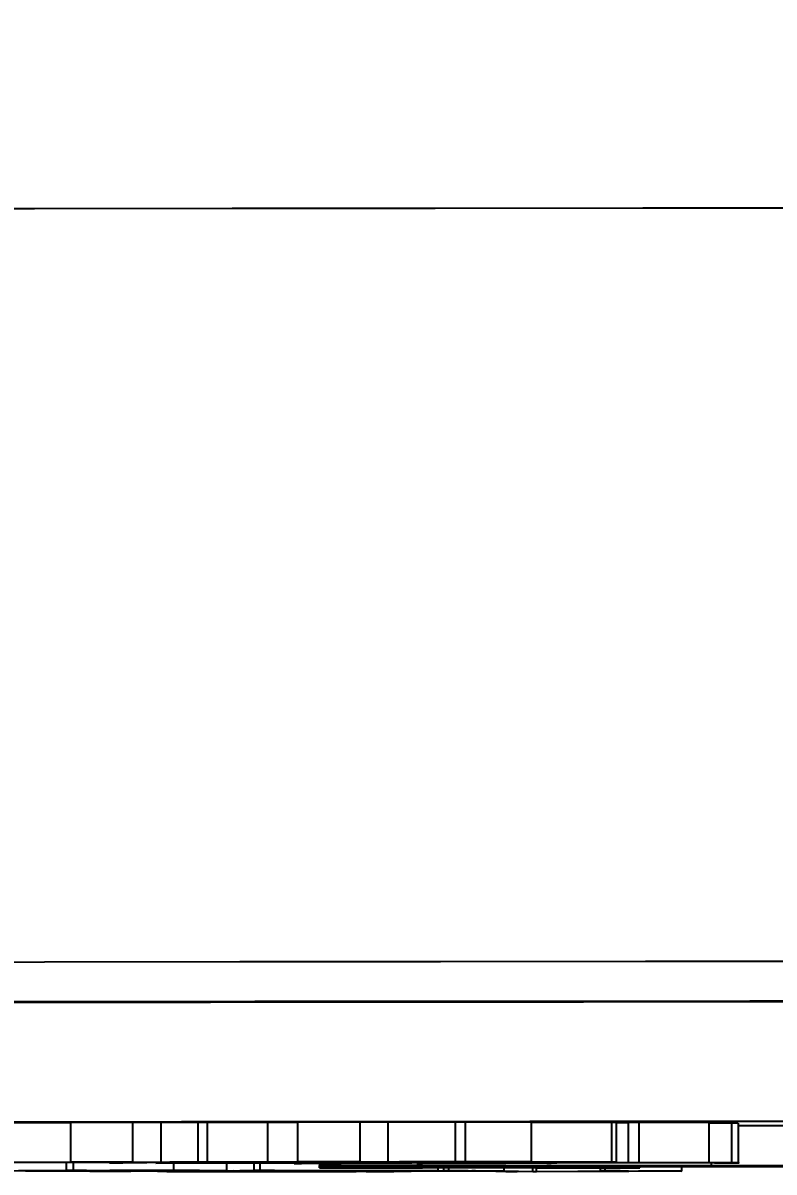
# Model space of a CAD drawing. Header units: millimetres. Extents: x 2278 to 4715, y 679 to 2402.
# Drawn here: x 3306.76 to 3325.69, y 908.79 to 937.77 of the extents above; entities that cross this region are included whole.
import ezdxf

# ---------------------------------------------------------------- set-up
doc = ezdxf.new("R2010")
doc.units = ezdxf.units.MM
doc.layers.add('AM_5', color=3, linetype='Continuous', lineweight=25)
doc.styles.add('SLDTEXTSTYLE1', font='txt.shx', dxfattribs={"width": 0.7, "bigfont": 'gbcbig.shx'})
doc.dimstyles.new('SLDDIMSTYLE12$0', dxfattribs={"dimtxt": 12, "dimasz": 10, "dimexe": 0, "dimexo": 0.0625, "dimgap": 0.875, "dimtad": 1, "dimdec": 1, "dimlfac": 1.8, "dimrnd": 1e-09, "dimzin": 12, "dimdsep": 46, "dimtxsty": 'SLDTEXTSTYLE1', "dimcen": 0.09, "dimdle": 8.16, "dimclrd": 3, "dimclre": 3, "dimadec": 0, "dimazin": 3, "dimtfac": 1, "dimtdec": 1, "dimtofl": 0, "dimtmove": 0, "dimatfit": 3, "dimfxl": 0, "dimfrac": 2, "dimtolj": 1, "dimlwd": 5, "dimlwe": 5, "dimarcsym": 0})

# ---------------------------------------------------------------- blocks, each defined once
blk = doc.blocks.new('*D74')
at = {"layer": 'AM_5', "color": 3, "lineweight": 5, "transparency": 16777216}
blk.add_line((3341.795, 1150.405), (3153.802, 1150.405), dxfattribs=at)
at = {"layer": 'AM_5', "color": 3, "linetype": 'Continuous', "lineweight": 5, "transparency": 16777216}
for p, q in [((3153.802, 1140.405), (3153.802, 918.793)), ((3296.05, 908.793), (3153.802, 908.793))]:
    blk.add_line(p, q, dxfattribs=at)
at = {"layer": 'AM_5', "color": 3, "transparency": 16777216}
for points in [[(3152.135, 1140.405), (3155.468, 1140.405), (3153.802, 1150.405)], [(3152.135, 918.793), (3155.468, 918.793), (3153.802, 908.793)]]:
    blk.add_solid(points, dxfattribs=at)
at = {"layer": 'Defpoints', "color": 0, "transparency": 16777216}
for p in [(3341.858, 1150.405), (3153.802, 908.793), (3296.112, 908.793)]:
    blk.add_point(p, dxfattribs=at)
at = {"layer": 'AM_5', "color": 0, "transparency": 16777216, "insert": (3146.927, 976.075), "char_height": 12, "attachment_point": 5, "rotation": 90, "style": 'SLDTEXTSTYLE1'}
blk.add_mtext('\\A1;245', dxfattribs=at)

msp = doc.modelspace()

# ---------------------------------------------------------------- linework, layer by layer
at = {"color": 7, "linetype": 'Continuous', "lineweight": 25}
for p, q in [((3307.963, 910.035), (3306.384, 910.033)), ((3309.525, 910.043), (3307.963, 910.042)), ((3307.963, 909.042), (3307.963, 910.042)), ((3309.525, 909.043), (3309.525, 910.043)), ((3310.239, 910.039), (3309.525, 910.041)), ((3311.174, 910.04), (3310.239, 910.039)), ((3310.239, 909.039), (3310.239, 910.039)), ((3311.405, 910.042), (3311.174, 910.04)), ((3311.174, 909.04), (3311.174, 910.04)), ((3312.928, 910.041), (3311.405, 910.042)), ((3311.405, 909.042), (3311.405, 910.042)), ((3313.688, 910.043), (3312.928, 910.042)), ((3312.928, 909.042), (3312.928, 910.042)), ((3315.253, 910.051), (3313.688, 910.05)), ((3313.688, 909.05), (3313.688, 910.05)), ((3315.253, 909.051), (3315.253, 910.051)), ((3315.967, 910.046), (3315.253, 910.049)), ((3317.659, 910.049), (3315.967, 910.046)), ((3315.967, 909.046), (3315.967, 910.046)), ((3317.914, 910.051), (3317.659, 910.049)), ((3317.659, 909.049), (3317.659, 910.049)), ((3319.578, 910.05), (3317.914, 910.051)), ((3317.914, 909.051), (3317.914, 910.051)), ((3319.578, 909.05), (3319.578, 910.05)), ((3321.717, 910.044), (3321.604, 910.045)), ((3321.604, 909.045), (3321.604, 910.045)), ((3321.717, 909.044), (3321.717, 910.044)), ((3322.023, 910.035), (3321.717, 910.035)), ((3322.293, 910.038), (3322.023, 910.035)), ((3322.023, 909.035), (3322.023, 910.035)), ((3324.057, 910.037), (3322.293, 910.038)), ((3322.293, 909.038), (3322.293, 910.038)), ((3324.057, 909.037), (3324.057, 910.037)), ((3324.628, 909.028), (3324.628, 910.028)), ((3324.792, 909.027), (3324.792, 910.027)), ((3303.984, 908.82), (3308.259, 908.833)), ((3306.384, 909.033), (3309.479, 909.038)), ((3307.244, 909.033), (3306.384, 909.033)), ((3307.97, 908.823), (3306.642, 908.825)), ((3308.944, 908.832), (3306.822, 908.826)), ((3306.822, 908.826), (3307.893, 908.824)), ((3307.854, 908.835), (3307.854, 909.034)), ((3308.11, 908.834), (3307.854, 908.835)), ((3307.854, 908.835), (3308.033, 908.835)), ((3307.893, 908.824), (3307.893, 908.829)), ((3307.963, 909.042), (3309.525, 909.043)), ((3308.033, 908.835), (3308.033, 909.034)), ((3308.033, 908.835), (3310.563, 908.832)), ((3308.442, 908.812), (3308.442, 908.831)), ((3313.109, 908.806), (3308.442, 908.812)), ((3308.442, 908.812), (3308.59, 908.812)), ((3309.235, 909.036), (3308.533, 909.035)), ((3308.59, 908.812), (3308.59, 908.831)), ((3308.59, 908.812), (3308.865, 908.812)), ((3308.934, 909.024), (3308.934, 909.036)), ((3308.934, 909.024), (3309.275, 909.028)), ((3309.142, 909.024), (3308.934, 909.024)), ((3309.525, 909.043), (3309.378, 909.041)), ((3309.378, 909.041), (3310.239, 909.039)), ((3309.476, 908.812), (3313.028, 908.826)), ((3310.168, 908.831), (3309.569, 908.832)), ((3310.103, 909.019), (3322.023, 909.035)), ((3310.961, 909.018), (3310.103, 909.019)), ((3312.071, 908.819), (3310.208, 908.812)), ((3310.226, 909.035), (3310.216, 909.035)), ((3310.239, 909.039), (3311.174, 909.04)), ((3310.42, 908.81), (3310.42, 908.812)), ((3310.42, 908.81), (3311.61, 908.809)), ((3312.974, 909.041), (3310.462, 909.038)), ((3310.462, 909.038), (3310.873, 909.036)), ((3310.563, 908.832), (3310.563, 909.018)), ((3310.717, 908.825), (3311.16, 908.827)), ((3310.873, 909.036), (3310.873, 909.038)), ((3311.174, 909.04), (3311.405, 909.042)), ((3311.369, 909.025), (3319.141, 909.036)), ((3312.232, 909.025), (3311.369, 909.025)), ((3311.405, 909.042), (3312.974, 909.041)), ((3311.61, 908.809), (3311.61, 908.817)), ((3311.894, 908.827), (3311.894, 909.02)), ((3313.396, 908.817), (3312.071, 908.819)), ((3313.76, 908.826), (3312.221, 908.82)), ((3312.221, 908.82), (3313.546, 908.818)), ((3316.927, 909.027), (3312.253, 909.021)), ((3312.99, 909.03), (3312.299, 909.028)), ((3312.585, 908.828), (3312.585, 909.021)), ((3312.585, 908.828), (3312.735, 908.829)), ((3312.814, 908.828), (3312.585, 908.828)), ((3312.735, 908.829), (3312.735, 909.021)), ((3312.735, 908.829), (3317.22, 908.823)), ((3312.928, 909.042), (3315.206, 909.045)), ((3313.789, 909.042), (3312.928, 909.042)), ((3312.974, 909.041), (3312.974, 909.042)), ((3313.028, 908.826), (3313.092, 908.827)), ((3314.579, 908.81), (3313.109, 908.806)), ((3321.06, 909.037), (3313.524, 909.027)), ((3313.546, 908.818), (3313.546, 908.825)), ((3313.593, 909.011), (3313.593, 909.022)), ((3313.801, 909.011), (3313.593, 909.011)), ((3313.87, 908.813), (3313.597, 908.814)), ((3313.597, 908.814), (3313.697, 908.814)), ((3313.663, 909.036), (3313.663, 909.042)), ((3313.688, 909.05), (3315.253, 909.051)), ((3315.336, 908.819), (3313.87, 908.813)), ((3314.063, 908.805), (3314.063, 908.809)), ((3314.063, 908.805), (3314.18, 908.806)), ((3315.989, 908.804), (3314.063, 908.805)), ((3314.18, 908.806), (3314.18, 908.809)), ((3314.18, 908.806), (3314.566, 908.806)), ((3314.229, 909.023), (3314.229, 908.96)), ((3314.229, 908.957), (3314.229, 908.96)), ((3314.229, 908.96), (3324.118, 908.96)), ((3315.27, 908.957), (3314.229, 908.957)), ((3314.229, 908.898), (3314.229, 908.957)), ((3314.229, 908.896), (3314.229, 908.898)), ((3314.229, 908.898), (3315.27, 908.898)), ((3322.307, 908.896), (3314.229, 908.896)), ((3315.65, 908.824), (3314.369, 908.826)), ((3314.4, 908.81), (3314.4, 908.816)), ((3314.4, 908.81), (3314.579, 908.81)), ((3314.566, 908.806), (3314.566, 908.81)), ((3314.579, 908.81), (3314.579, 908.816)), ((3314.646, 909.032), (3314.646, 909.047)), ((3314.872, 909.032), (3314.646, 909.032)), ((3314.908, 909.023), (3314.908, 909.024)), ((3314.908, 909.023), (3316.56, 909.022)), ((3314.912, 908.819), (3314.912, 908.825)), ((3314.912, 908.819), (3315.063, 908.82)), ((3315.063, 908.82), (3315.063, 908.825)), ((3315.063, 908.82), (3315.336, 908.819)), ((3315.253, 909.051), (3315.07, 909.049)), ((3315.07, 909.049), (3315.967, 909.046)), ((3315.174, 909.041), (3315.078, 909.044)), ((3315.155, 908.806), (3317.937, 908.821)), ((3315.155, 908.806), (3315.155, 908.819)), ((3315.27, 908.898), (3315.27, 908.957)), ((3315.336, 908.819), (3315.336, 908.825)), ((3318.07, 908.82), (3315.444, 908.806)), ((3315.721, 908.805), (3315.721, 908.807)), ((3315.721, 908.805), (3316.107, 908.804)), ((3315.967, 909.046), (3317.659, 909.049)), ((3316.107, 908.804), (3315.989, 908.804)), ((3316.56, 909.022), (3316.051, 909.021)), ((3316.107, 908.804), (3316.107, 908.809)), ((3319.578, 909.05), (3316.247, 909.046)), ((3316.56, 909.022), (3316.56, 909.026)), ((3316.877, 908.819), (3316.598, 908.82)), ((3316.688, 909.017), (3316.688, 909.027)), ((3316.837, 909.017), (3316.688, 909.017)), ((3316.83, 908.901), (3316.83, 908.954)), ((3317.22, 908.823), (3316.877, 908.819)), ((3318.869, 909.02), (3316.927, 909.027)), ((3317.22, 908.823), (3317.22, 908.896)), ((3317.37, 908.822), (3317.37, 908.896)), ((3317.37, 908.822), (3317.488, 908.823)), ((3317.659, 908.822), (3317.37, 908.822)), ((3317.488, 908.896), (3317.488, 908.823)), ((3317.488, 908.823), (3318.884, 908.822)), ((3317.659, 909.049), (3317.914, 909.051)), ((3324.057, 909.037), (3317.747, 909.028)), ((3317.747, 909.028), (3319.727, 909.021)), ((3317.914, 909.051), (3319.578, 909.05)), ((3317.937, 908.821), (3317.981, 908.821)), ((3318.638, 909.038), (3317.988, 909.036)), ((3318.166, 908.82), (3318.07, 908.82)), ((3318.927, 908.801), (3318.166, 908.82)), ((3318.884, 908.822), (3318.884, 908.896)), ((3318.884, 908.822), (3319.609, 908.805)), ((3319.216, 908.801), (3318.927, 908.801)), ((3319.141, 909.036), (3319.396, 909.038)), ((3322.271, 908.817), (3319.216, 908.801)), ((3319.396, 909.038), (3321.06, 909.037)), ((3319.596, 909.028), (3319.596, 909.031)), ((3319.686, 909.028), (3319.596, 909.028)), ((3319.609, 908.805), (3319.609, 908.896)), ((3319.609, 908.805), (3319.705, 908.805)), ((3319.705, 908.805), (3319.705, 908.896)), ((3319.705, 908.805), (3321.982, 908.817)), ((3319.707, 908.93), (3319.707, 908.954)), ((3323.514, 908.93), (3319.707, 908.93)), ((3323.669, 908.927), (3319.707, 908.927)), ((3319.707, 908.927), (3319.707, 908.901)), ((3319.727, 909.021), (3319.727, 909.031)), ((3320.072, 909.019), (3320.072, 909.031)), ((3321.267, 908.957), (3323.168, 908.957)), ((3321.267, 908.898), (3321.267, 908.927)), ((3321.267, 908.898), (3322.307, 908.898)), ((3321.319, 908.819), (3321.319, 908.896)), ((3321.319, 908.819), (3321.437, 908.82)), ((3321.705, 908.819), (3321.319, 908.819)), ((3321.437, 908.82), (3321.437, 908.896)), ((3321.437, 908.82), (3323.363, 908.818)), ((3321.604, 909.045), (3321.717, 909.044)), ((3321.982, 908.817), (3322.027, 908.818)), ((3322.023, 909.035), (3322.293, 909.038)), ((3322.293, 909.038), (3324.057, 909.037)), ((3322.307, 908.898), (3322.307, 908.927)), ((3322.307, 908.898), (3322.307, 908.896)), ((3323.246, 908.817), (3322.86, 908.818)), ((3323.363, 908.818), (3323.246, 908.817)), ((3323.363, 908.818), (3323.363, 908.927)), ((3329.236, 908.896), (3323.669, 908.927)), ((3324.118, 908.96), (3324.118, 909.026))]:
    msp.add_line(p, q, dxfattribs=at)
at = {"color": 7, "linetype": 'Continuous', "lineweight": 25, "flags": 128}
for points in [[(3327.709, 933.101), (3322.384, 933.098), (3317.149, 933.095), (3312.03, 933.091), (3307.05, 933.086), (3302.233, 933.081), (3297.6, 933.075), (3293.173, 933.068), (3288.973, 933.061), (3285.019, 933.053), (3281.33, 933.044), (3277.922, 933.035), (3274.812, 933.025), (3272.014, 933.015), (3269.54, 933.005), (3267.403, 932.994), (3265.612, 932.983)], [(3327.709, 914.101), (3322.45, 914.098), (3317.279, 914.095), (3312.221, 914.091), (3307.297, 914.087), (3302.53, 914.081), (3297.942, 914.075), (3293.553, 914.069), (3289.384, 914.061), (3285.453, 914.054), (3281.778, 914.045), (3278.376, 914.036), (3275.261, 914.027), (3272.449, 914.017), (3269.951, 914.007), (3267.78, 913.996), (3265.944, 913.985), (3264.453, 913.974), (3263.312, 913.963)], [(3350.833, 913.084), (3345.806, 913.085), (3340.76, 913.085), (3335.72, 913.085), (3330.712, 913.084), (3325.76, 913.081), (3320.889, 913.079), (3316.124, 913.075), (3311.487, 913.071), (3307.003, 913.066), (3302.693, 913.06), (3298.579, 913.054), (3294.681, 913.047), (3291.019, 913.04), (3287.612, 913.032), (3284.475, 913.023), (3281.625, 913.014), (3279.076, 913.005), (3276.841, 912.995), (3274.93, 912.985)]]:
    msp.add_lwpolyline(points, dxfattribs=at)
at = {"color": 7, "linetype": 'Continuous', "lineweight": 25}
for points, knots in [([(3327.888, 913.099), (3325.392, 913.098), (3320.355, 913.095), (3312.978, 913.09), (3305.736, 913.083), (3298.757, 913.074), (3292.154, 913.064), (3286.06, 913.052), (3280.568, 913.039), (3275.756, 913.025), (3271.693, 913.01), (3268.424, 912.995), (3265.885, 912.979), (3264.823, 912.968), (3264.296, 912.963)], [0, 0, 0, 0, 0.079959, 0.161371, 0.244142, 0.328893, 0.414217, 0.5, 0.585778, 0.671102, 0.755858, 0.838624, 0.920039, 1, 1, 1, 1]), ([(3273.576, 909.935), (3273.624, 909.939), (3273.73, 909.947), (3274.6, 909.96), (3276.081, 909.973), (3278.256, 909.987), (3281.087, 910), (3284.601, 910.013), (3288.755, 910.025), (3293.498, 910.036), (3298.76, 910.046), (3304.452, 910.055), (3310.474, 910.063), (3316.697, 910.069), (3323.063, 910.074), (3329.415, 910.077), (3335.754, 910.079), (3342.022, 910.079), (3348.289, 910.079), (3354.628, 910.077), (3360.98, 910.074), (3367.346, 910.069), (3373.569, 910.063), (3379.592, 910.055), (3385.284, 910.046), (3390.545, 910.036), (3395.288, 910.025), (3399.442, 910.013), (3402.956, 910), (3405.787, 909.987), (3407.962, 909.973), (3409.443, 909.96), (3410.315, 909.947), (3410.421, 909.939), (3410.469, 909.935)], [0, 0, 0, 0, 0.023828, 0.053273, 0.084485, 0.115699, 0.147957, 0.180726, 0.213842, 0.247136, 0.28043, 0.313546, 0.346314, 0.378573, 0.409785, 0.440999, 0.470442, 0.499888, 0.529332, 0.558778, 0.58999, 0.621203, 0.653462, 0.68623, 0.719347, 0.752641, 0.785934, 0.819051, 0.851819, 0.884078, 0.915289, 0.946503, 0.975948, 1, 1, 1, 1]), ([(3321.604, 910.045), (3320.935, 910.044), (3320.257, 910.044), (3319.587, 910.044), (3319.578, 910.044)], [0, 0, 0, 0, 0.986687, 1, 1, 1, 1]), ([(3324.628, 910.028), (3324.516, 910.028), (3324.357, 910.028), (3324.126, 910.028), (3324.057, 910.029)], [0, 0, 0, 0, 0.700719, 1, 1, 1, 1]), ([(3324.79, 910.027), (3324.778, 910.027), (3324.751, 910.027), (3324.671, 910.027), (3324.628, 910.028)], [0, 0, 0, 0, 0.457866, 1, 1, 1, 1]), ([(3326.088, 909.96), (3325.981, 909.96), (3325.561, 909.96), (3325.12, 909.96), (3324.792, 909.96)], [0, 0, 0, 0, 0.254888, 1, 1, 1, 1]), ([(3308.533, 909.035), (3308.395, 909.035), (3308.118, 909.035), (3307.678, 909.034), (3307.403, 909.033), (3307.244, 909.033)], [0, 0, 0, 0, 0.297582, 0.595326, 1, 1, 1, 1]), ([(3307.893, 908.824), (3308.153, 908.824), (3308.593, 908.823), (3309.26, 908.823), (3309.808, 908.823), (3310.304, 908.824), (3310.57, 908.825), (3310.717, 908.825)], [0, 0, 0, 0, 0.269335, 0.456647, 0.599702, 0.778351, 1, 1, 1, 1]), ([(3309.479, 909.038), (3309.297, 909.038), (3308.961, 909.039), (3308.454, 909.041), (3308.127, 909.042), (3307.963, 909.042)], [0, 0, 0, 0, 0.369183, 0.684555, 1, 1, 1, 1]), ([(3311.478, 908.824), (3311.262, 908.824), (3310.9, 908.823), (3310.161, 908.822), (3309.437, 908.822), (3308.67, 908.822), (3308.206, 908.823), (3307.97, 908.823)], [0, 0, 0, 0, 0.253557, 0.424716, 0.595645, 0.794239, 1, 1, 1, 1]), ([(3308.259, 908.833), (3308.29, 908.833), (3308.339, 908.833), (3308.362, 908.834), (3308.341, 908.834), (3308.257, 908.834), (3308.167, 908.834), (3308.11, 908.834)], [0, 0, 0, 0, 0.242147, 0.388856, 0.536837, 0.710317, 1, 1, 1, 1]), ([(3308.865, 908.812), (3308.942, 908.812), (3309.052, 908.812), (3309.213, 908.812), (3309.322, 908.812), (3309.412, 908.812), (3309.455, 908.812), (3309.476, 908.812)], [0, 0, 0, 0, 0.350066, 0.499422, 0.650662, 0.830252, 1, 1, 1, 1]), ([(3309.569, 908.832), (3309.499, 908.832), (3309.391, 908.833), (3309.222, 908.833), (3309.098, 908.832), (3309.008, 908.832), (3308.964, 908.832), (3308.944, 908.832)], [0, 0, 0, 0, 0.336259, 0.518412, 0.701425, 0.865829, 1, 1, 1, 1]), ([(3310.116, 909.031), (3310.021, 909.03), (3309.831, 909.027), (3309.374, 909.025), (3309.142, 909.024)], [0, 0, 0, 0, 0.493905, 1, 1, 1, 1]), ([(3309.36, 909.032), (3309.362, 909.032), (3309.396, 909.033), (3309.313, 909.035), (3309.235, 909.036)], [0, 0, 0, 0, 0.05128, 1, 1, 1, 1]), ([(3310.208, 908.812), (3310.185, 908.812), (3310.145, 908.811), (3310.148, 908.811), (3310.19, 908.811), (3310.282, 908.811), (3310.368, 908.81), (3310.42, 908.81)], [0, 0, 0, 0, 0.233621, 0.399553, 0.564983, 0.740199, 1, 1, 1, 1]), ([(3311.197, 908.828), (3311.203, 908.828), (3311.231, 908.829), (3311.094, 908.829), (3310.735, 908.83), (3310.37, 908.831), (3310.168, 908.831)], [0, 0, 0, 0, 0.067979, 0.316164, 0.620975, 1, 1, 1, 1]), ([(3312.299, 909.028), (3312.133, 909.028), (3311.801, 909.03), (3311.103, 909.032), (3310.575, 909.034), (3310.226, 909.035)], [0, 0, 0, 0, 0.25307, 0.506097, 1, 1, 1, 1]), ([(3310.563, 908.832), (3310.883, 908.831), (3311.408, 908.83), (3311.837, 908.828), (3311.939, 908.827), (3311.783, 908.825), (3311.564, 908.825), (3311.478, 908.824)], [0, 0, 0, 0, 0.303232, 0.495993, 0.689194, 0.877678, 1, 1, 1, 1]), ([(3310.873, 909.036), (3311.183, 909.037), (3311.811, 909.037), (3312.606, 909.037), (3313.165, 909.037), (3313.477, 909.037), (3313.602, 909.036), (3313.663, 909.036)], [0, 0, 0, 0, 0.325958, 0.662347, 0.799326, 0.902609, 1, 1, 1, 1]), ([(3312.253, 909.021), (3312.114, 909.02), (3311.837, 909.02), (3311.395, 909.019), (3311.119, 909.019), (3310.961, 909.018)], [0, 0, 0, 0, 0.297206, 0.594593, 1, 1, 1, 1]), ([(3313.087, 909.035), (3312.864, 909.035), (3312.435, 909.035), (3311.728, 909.036), (3311.259, 909.036), (3311.022, 909.036)], [0, 0, 0, 0, 0.350612, 0.672174, 1, 1, 1, 1]), ([(3311.022, 909.036), (3311.203, 909.035), (3311.565, 909.034), (3312.216, 909.032), (3312.698, 909.031), (3312.99, 909.03)], [0, 0, 0, 0, 0.282431, 0.564866, 1, 1, 1, 1]), ([(3311.61, 908.809), (3311.894, 908.809), (3312.378, 908.808), (3313.179, 908.808), (3313.838, 908.809), (3314.22, 908.81), (3314.4, 908.81)], [0, 0, 0, 0, 0.296463, 0.506276, 0.766316, 1, 1, 1, 1]), ([(3313.524, 909.027), (3313.385, 909.027), (3313.108, 909.026), (3312.666, 909.026), (3312.391, 909.025), (3312.232, 909.025)], [0, 0, 0, 0, 0.297214, 0.594601, 1, 1, 1, 1]), ([(3313.096, 908.827), (3313.096, 908.827), (3313.098, 908.827), (3313.067, 908.827), (3312.974, 908.828), (3312.876, 908.828), (3312.814, 908.828)], [0, 0, 0, 0, 0.034336, 0.266425, 0.542953, 1, 1, 1, 1]), ([(3313.776, 909.034), (3313.756, 909.034), (3313.716, 909.034), (3313.621, 909.034), (3313.474, 909.034), (3313.286, 909.034), (3313.154, 909.034), (3313.087, 909.035)], [0, 0, 0, 0, 0.082107, 0.164925, 0.356677, 0.675002, 1, 1, 1, 1]), ([(3313.697, 908.814), (3313.798, 908.815), (3313.938, 908.815), (3313.919, 908.816), (3313.798, 908.817), (3313.605, 908.817), (3313.457, 908.817), (3313.396, 908.817)], [0, 0, 0, 0, 0.4002553, 0.5540467, 0.7092134, 0.880119, 1, 1, 1, 1]), ([(3313.546, 908.818), (3313.68, 908.818), (3313.887, 908.818), (3314.203, 908.818), (3314.461, 908.818), (3314.717, 908.818), (3314.841, 908.819), (3314.912, 908.819)], [0, 0, 0, 0, 0.265228, 0.413113, 0.562281, 0.751044, 1, 1, 1, 1]), ([(3313.593, 909.011), (3313.839, 909.012), (3314.31, 909.015), (3314.766, 909.019), (3314.861, 909.022), (3314.908, 909.023)], [0, 0, 0, 0, 0.35008, 0.672322, 1, 1, 1, 1]), ([(3313.663, 909.036), (3313.73, 909.036), (3313.839, 909.035), (3313.846, 909.035), (3313.823, 909.034), (3313.82, 909.034), (3313.788, 909.034), (3313.776, 909.034)], [0, 0, 0, 0, 0.414992, 0.667292, 0.851809, 0.943552, 1, 1, 1, 1]), ([(3315.206, 909.045), (3315.024, 909.046), (3314.687, 909.047), (3314.175, 909.049), (3313.851, 909.05), (3313.688, 909.05)], [0, 0, 0, 0, 0.369297, 0.684635, 1, 1, 1, 1]), ([(3314.369, 908.826), (3314.305, 908.826), (3314.199, 908.826), (3314.044, 908.826), (3313.929, 908.826), (3313.831, 908.826), (3313.786, 908.826), (3313.76, 908.826)], [0, 0, 0, 0, 0.2946797, 0.4891513, 0.6427246, 0.79668, 1, 1, 1, 1]), ([(3315.078, 909.044), (3314.939, 909.044), (3314.662, 909.044), (3314.221, 909.043), (3313.947, 909.042), (3313.789, 909.042)], [0, 0, 0, 0, 0.297538, 0.595282, 1, 1, 1, 1]), ([(3316.051, 909.021), (3315.829, 909.02), (3315.415, 909.017), (3314.68, 909.014), (3314.095, 909.012), (3313.801, 909.011)], [0, 0, 0, 0, 0.365437, 0.681548, 1, 1, 1, 1]), ([(3314.566, 908.806), (3314.656, 908.806), (3314.78, 908.806), (3314.948, 908.806), (3315.053, 908.806), (3315.118, 908.806), (3315.147, 908.806), (3315.155, 908.806)], [0, 0, 0, 0, 0.388994, 0.538184, 0.687796, 0.914813, 1, 1, 1, 1]), ([(3314.646, 909.032), (3314.803, 909.033), (3315.103, 909.036), (3315.16, 909.039), (3315.187, 909.04)], [0, 0, 0, 0, 0.523773, 1, 1, 1, 1]), ([(3316.028, 909.043), (3315.988, 909.041), (3315.915, 909.039), (3315.506, 909.035), (3315.085, 909.033), (3314.872, 909.032)], [0, 0, 0, 0, 0.386257, 0.690164, 1, 1, 1, 1]), ([(3316.83, 908.954), (3316.82, 908.955), (3316.805, 908.955), (3316.607, 908.956), (3316.346, 908.957), (3315.892, 908.957), (3315.524, 908.957), (3315.27, 908.957)], [0, 0, 0, 0, 0.250411, 0.398556, 0.54744, 0.686236, 1, 1, 1, 1]), ([(3315.27, 908.898), (3315.567, 908.898), (3315.984, 908.898), (3316.457, 908.899), (3316.7, 908.9), (3316.818, 908.9), (3316.826, 908.901), (3316.83, 908.901)], [0, 0, 0, 0, 0.364031, 0.510061, 0.655864, 0.843841, 1, 1, 1, 1]), ([(3315.444, 908.806), (3315.42, 908.806), (3315.392, 908.806), (3315.411, 908.806), (3315.414, 908.805)], [0, 0, 0, 0, 0.839131, 1, 1, 1, 1]), ([(3315.428, 908.805), (3315.445, 908.805), (3315.489, 908.805), (3315.595, 908.805), (3315.684, 908.805), (3315.721, 908.805)], [0, 0, 0, 0, 0.2705737, 0.6892242, 1, 1, 1, 1]), ([(3316.598, 908.82), (3316.591, 908.82), (3316.576, 908.821), (3316.354, 908.823), (3315.978, 908.824), (3315.732, 908.824), (3315.65, 908.824)], [0, 0, 0, 0, 0.333446, 0.670522, 0.890051, 1, 1, 1, 1]), ([(3317.988, 909.036), (3317.818, 909.036), (3317.477, 909.038), (3316.829, 909.04), (3316.34, 909.042), (3316.028, 909.043)], [0, 0, 0, 0, 0.266774, 0.533551, 1, 1, 1, 1]), ([(3316.247, 909.046), (3316.871, 909.045), (3318.123, 909.044), (3319.993, 909.044), (3321.126, 909.044), (3321.604, 909.045)], [0, 0, 0, 0, 0.365081, 0.731832, 1, 1, 1, 1]), ([(3321.137, 909.041), (3320.471, 909.042), (3319.327, 909.042), (3317.762, 909.043), (3316.918, 909.044), (3316.491, 909.045)], [0, 0, 0, 0, 0.407022, 0.699492, 1, 1, 1, 1]), ([(3316.491, 909.045), (3316.67, 909.044), (3317.028, 909.043), (3317.733, 909.041), (3318.28, 909.039), (3318.638, 909.038)], [0, 0, 0, 0, 0.257454, 0.514908, 1, 1, 1, 1]), ([(3316.688, 909.017), (3316.992, 909.018), (3317.539, 909.018), (3318.165, 909.019), (3318.534, 909.019), (3318.708, 909.019), (3318.823, 909.02), (3318.899, 909.02), (3318.931, 909.02), (3318.937, 909.02), (3318.904, 909.02), (3318.876, 909.02), (3318.869, 909.02)], [0, 0, 0, 0, 0.35041, 0.630866, 0.725925, 0.790521, 0.841305, 0.86957, 0.898179, 0.941209, 0.984756, 1, 1, 1, 1]), ([(3319.411, 909.016), (3319.204, 909.017), (3318.785, 909.017), (3317.877, 909.017), (3317.24, 909.017), (3316.837, 909.017)], [0, 0, 0, 0, 0.263652, 0.534652, 1, 1, 1, 1]), ([(3317.977, 908.821), (3317.976, 908.822), (3317.974, 908.822), (3317.934, 908.822), (3317.832, 908.822), (3317.731, 908.822), (3317.659, 908.822)], [0, 0, 0, 0, 0.094648, 0.307424, 0.510271, 1, 1, 1, 1]), ([(3319.727, 909.021), (3319.841, 909.021), (3320.023, 909.02), (3320.101, 909.019), (3319.933, 909.018), (3319.631, 909.017), (3319.411, 909.016)], [0, 0, 0, 0, 0.268227, 0.423788, 0.580622, 1, 1, 1, 1]), ([(3319.596, 909.028), (3320.258, 909.029), (3321.255, 909.029), (3322.587, 909.029), (3323.485, 909.029), (3324.157, 909.029), (3324.489, 909.028), (3324.608, 909.028), (3324.628, 909.028)], [0, 0, 0, 0, 0.381103, 0.574669, 0.765651, 0.888057, 0.981539, 1, 1, 1, 1]), ([(3324.152, 909.026), (3323.52, 909.026), (3322.482, 909.027), (3320.974, 909.028), (3320.117, 909.028), (3319.686, 909.028)], [0, 0, 0, 0, 0.437716, 0.717507, 1, 1, 1, 1]), ([(3319.707, 908.954), (3319.717, 908.955), (3319.734, 908.955), (3319.928, 908.956), (3320.254, 908.957), (3320.715, 908.957), (3321.08, 908.957), (3321.267, 908.957)], [0, 0, 0, 0, 0.212555, 0.375218, 0.538546, 0.763737, 1, 1, 1, 1]), ([(3319.707, 908.901), (3319.718, 908.901), (3319.737, 908.9), (3319.942, 908.899), (3320.289, 908.899), (3320.754, 908.898), (3321.111, 908.898), (3321.267, 908.898)], [0, 0, 0, 0, 0.21541, 0.378382, 0.541893, 0.800389, 1, 1, 1, 1]), ([(3321.717, 909.044), (3321.559, 909.044), (3321.293, 909.043), (3321.122, 909.042), (3321.132, 909.042), (3321.137, 909.041)], [0, 0, 0, 0, 0.431037, 0.72606, 1, 1, 1, 1]), ([(3322.022, 908.818), (3322.022, 908.818), (3322.02, 908.818), (3321.98, 908.818), (3321.877, 908.818), (3321.776, 908.819), (3321.705, 908.819)], [0, 0, 0, 0, 0.094648, 0.307424, 0.510271, 1, 1, 1, 1]), ([(3322.86, 908.818), (3322.794, 908.818), (3322.684, 908.818), (3322.529, 908.818), (3322.419, 908.818), (3322.329, 908.817), (3322.292, 908.817), (3322.271, 908.817)], [0, 0, 0, 0, 0.292493, 0.488495, 0.642099, 0.795375, 1, 1, 1, 1]), ([(3323.168, 908.957), (3323.837, 908.957), (3325.183, 908.957), (3326.991, 908.956), (3328.311, 908.953), (3329.234, 908.95), (3329.542, 908.947), (3329.564, 908.944), (3329.57, 908.944)], [0, 0, 0, 0, 0.196061, 0.394111, 0.547436, 0.700125, 0.928087, 1, 1, 1, 1]), ([(3329.57, 908.944), (3329.539, 908.942), (3329.478, 908.94), (3328.795, 908.935), (3327.448, 908.932), (3325.763, 908.931), (3324.415, 908.93), (3323.637, 908.93), (3323.514, 908.93)], [0, 0, 0, 0, 0.200351, 0.402646, 0.59747, 0.766762, 0.96323, 1, 1, 1, 1]), ([(3324.118, 908.96), (3324.786, 908.96), (3326.021, 908.96), (3327.789, 908.959), (3329.452, 908.958), (3330.971, 908.955), (3332.116, 908.951), (3332.424, 908.947), (3332.443, 908.945), (3332.446, 908.945)], [0, 0, 0, 0, 0.160365, 0.296332, 0.431737, 0.589347, 0.747826, 0.949128, 1, 1, 1, 1]), ([(3324.728, 909.026), (3324.694, 909.026), (3324.604, 909.026), (3324.458, 909.026), (3324.301, 909.026), (3324.202, 909.026), (3324.152, 909.026)], [0, 0, 0, 0, 0.1702702, 0.4642597, 0.7315085, 1, 1, 1, 1]), ([(3324.628, 909.028), (3324.679, 909.027), (3324.784, 909.027), (3324.822, 909.026), (3324.793, 909.026), (3324.75, 909.026), (3324.728, 909.026)], [0, 0, 0, 0, 0.391814, 0.807915, 0.901195, 1, 1, 1, 1])]:
    msp.add_open_spline(points, degree=3, knots=knots, dxfattribs=at)

# ---------------------------------------------------------------- dimensions: what is measured, and where the dimension line sits
at = {"layer": 'AM_5'}
dim = msp.add_linear_dim(base=(3153.802, 908.793), p1=(3341.858, 1150.405), p2=(3296.112, 908.793), angle=90, text='245', dimstyle='SLDDIMSTYLE12$0', override={"dimlfac": 1}, dxfattribs=at)
dim.commit()
dim.dimension.update_dxf_attribs({"geometry": '*D74', "text_midpoint": (3153.802, 976.075), "dimtype": 160})

doc.saveas('drawing.dxf')
